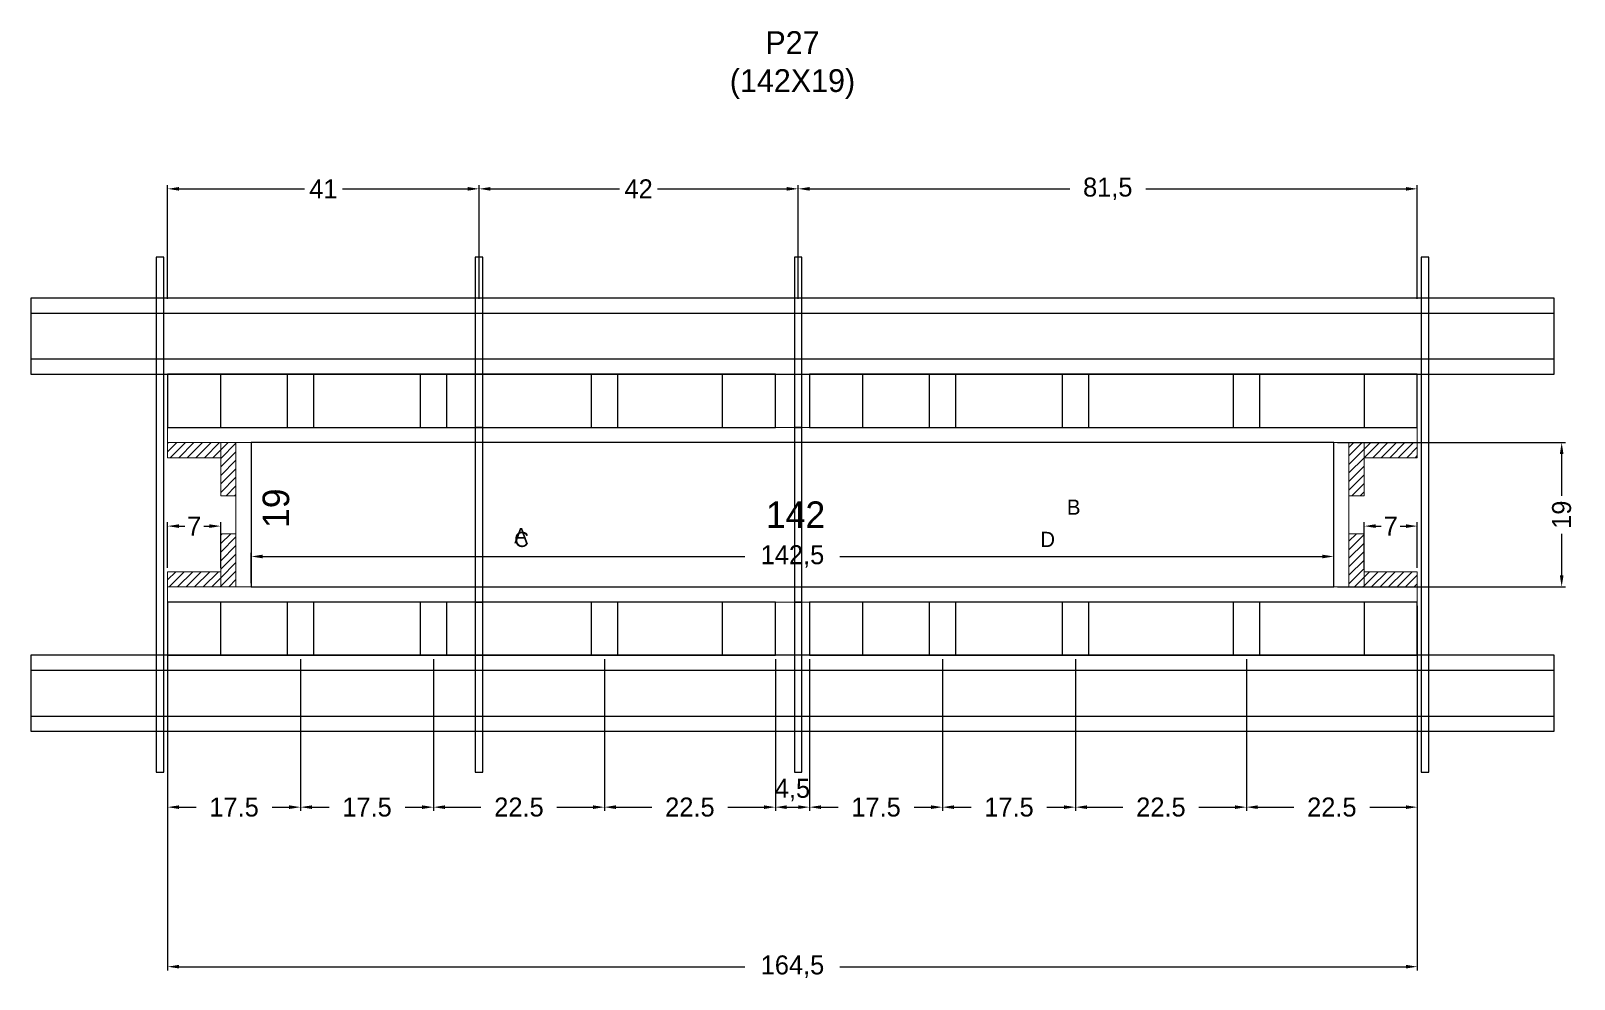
# Model space of a CAD drawing. Header units: centimetres. Extents: x -8500 to 4422, y -467 to 295.
# Drawn here: x -200.5 to 205.8, y 17.7 to 267.4 of the extents above; entities that cross this region are included whole.
import ezdxf

# ---------------------------------------------------------------- set-up
doc = ezdxf.new("R2010")
doc.units = ezdxf.units.CM
for name, color, linetype in [('CHAPA', 140, 'Continuous'), ('COTA', 241, 'Continuous'), ('Hachura', 251, 'Continuous'), ('Madeira', 30, 'Continuous'), ('NOMENCLATURA', 7, 'Continuous'), ('Painéis', 200, 'Continuous'), ('Perfil Metálico', 150, 'Continuous'), ('SARRAFO', 251, 'Continuous'), ('TEXTO_GERAL', 7, 'Continuous')]:
    doc.layers.add(name, color=color, linetype=linetype)
doc.dimstyles.new('cotax2', dxfattribs={"dimtxt": 2.5, "dimasz": 1.5, "dimexe": 0.5, "dimexo": 0.5, "dimgap": 0.5, "dimtad": 1, "dimcen": 2.5, "dimazin": 3, "dimtfac": 1, "dimtmove": 0, "dimatfit": 3})
pattern_1 = [(45, (0, 0), (-1.122532, 1.122532), [])]

# ---------------------------------------------------------------- blocks, each defined once
blk = doc.blocks.new('_CLOSEDFILLED')
at = {"color": 0, "linetype": 'BYBLOCK'}
blk.add_solid([(-1, 0.16), (0, 0), (-1, -0.16)], dxfattribs=at)
blk = doc.blocks.new('*D41')
for p, q in [((-164.5, 116), (-164.5, 20)), ((164.5, 116), (164.5, 20)), ((-161.5, 21), (-12.5, 21)), ((12.5, 21), (161.5, 21))]:
    blk.add_line(p, q)
at = {"layer": 'Defpoints'}
for p in [(-164.5, 117), (164.5, 117), (-164.5, 21)]:
    blk.add_point(p, dxfattribs=at)
at = {"layer": 'COTA', "xscale": 3, "yscale": 3, "rotation": 180}
blk.add_blockref('_CLOSEDFILLED', (-164.5, 21), dxfattribs=at)
at = {"layer": 'COTA', "xscale": 3, "yscale": 3}
blk.add_blockref('_CLOSEDFILLED', (164.5, 21), dxfattribs=at)
at = {"layer": 'COTA', "insert": (0, 21), "char_height": 5, "attachment_point": 5}
blk.add_mtext('164,5', dxfattribs=at)
blk = doc.blocks.new('*D42')
for p, q in [((-164.5, 102), (-164.5, 62)), ((-129.5, 102), (-129.5, 62)), ((-161.5, 63), (-157, 63)), ((-137, 63), (-132.5, 63))]:
    blk.add_line(p, q)
at = {"layer": 'Defpoints'}
for p in [(-164.5, 103), (-129.5, 103), (-164.5, 63)]:
    blk.add_point(p, dxfattribs=at)
at = {"layer": 'COTA', "xscale": 3, "yscale": 3, "rotation": 180}
blk.add_blockref('_CLOSEDFILLED', (-164.5, 63), dxfattribs=at)
at = {"layer": 'COTA', "xscale": 3, "yscale": 3}
blk.add_blockref('_CLOSEDFILLED', (-129.5, 63), dxfattribs=at)
at = {"layer": 'COTA', "insert": (-147, 63), "char_height": 5, "attachment_point": 5}
blk.add_mtext('17.5', dxfattribs=at)
blk = doc.blocks.new('*D43')
for p, q in [((-129.5, 102), (-129.5, 62)), ((-94.5, 102), (-94.5, 62)), ((-126.5, 63), (-122, 63)), ((-102, 63), (-97.5, 63))]:
    blk.add_line(p, q)
at = {"layer": 'Defpoints'}
for p in [(-129.5, 103), (-94.5, 103), (-129.5, 63)]:
    blk.add_point(p, dxfattribs=at)
at = {"layer": 'COTA', "xscale": 3, "yscale": 3, "rotation": 180}
blk.add_blockref('_CLOSEDFILLED', (-129.5, 63), dxfattribs=at)
at = {"layer": 'COTA', "xscale": 3, "yscale": 3}
blk.add_blockref('_CLOSEDFILLED', (-94.5, 63), dxfattribs=at)
at = {"layer": 'COTA', "insert": (-112, 63), "char_height": 5, "attachment_point": 5}
blk.add_mtext('17.5', dxfattribs=at)
blk = doc.blocks.new('*D44')
for p, q in [((-94.5, 102), (-94.5, 62)), ((-49.5, 102), (-49.5, 62)), ((-91.5, 63), (-82, 63)), ((-62, 63), (-52.5, 63))]:
    blk.add_line(p, q)
at = {"layer": 'Defpoints'}
for p in [(-94.5, 103), (-49.5, 103), (-94.5, 63)]:
    blk.add_point(p, dxfattribs=at)
at = {"layer": 'COTA', "xscale": 3, "yscale": 3, "rotation": 180}
blk.add_blockref('_CLOSEDFILLED', (-94.5, 63), dxfattribs=at)
at = {"layer": 'COTA', "xscale": 3, "yscale": 3}
blk.add_blockref('_CLOSEDFILLED', (-49.5, 63), dxfattribs=at)
at = {"layer": 'COTA', "insert": (-72, 63), "char_height": 5, "attachment_point": 5}
blk.add_mtext('22.5', dxfattribs=at)
blk = doc.blocks.new('*D45')
for p, q in [((-49.5, 102), (-49.5, 62)), ((-4.5, 102), (-4.5, 62)), ((-46.5, 63), (-37, 63)), ((-17, 63), (-7.5, 63))]:
    blk.add_line(p, q)
at = {"layer": 'Defpoints'}
for p in [(-49.5, 103), (-4.5, 103), (-49.5, 63)]:
    blk.add_point(p, dxfattribs=at)
at = {"layer": 'COTA', "xscale": 3, "yscale": 3, "rotation": 180}
blk.add_blockref('_CLOSEDFILLED', (-49.5, 63), dxfattribs=at)
at = {"layer": 'COTA', "xscale": 3, "yscale": 3}
blk.add_blockref('_CLOSEDFILLED', (-4.5, 63), dxfattribs=at)
at = {"layer": 'COTA', "insert": (-27, 63), "char_height": 5, "attachment_point": 5}
blk.add_mtext('22.5', dxfattribs=at)
blk = doc.blocks.new('*D46')
for p, q in [((4.5, 102), (4.5, 62)), ((39.5, 102), (39.5, 62)), ((7.5, 63), (12, 63)), ((32, 63), (36.5, 63))]:
    blk.add_line(p, q)
at = {"layer": 'Defpoints'}
for p in [(4.5, 103), (39.5, 103), (4.5, 63)]:
    blk.add_point(p, dxfattribs=at)
at = {"layer": 'COTA', "xscale": 3, "yscale": 3, "rotation": 180}
blk.add_blockref('_CLOSEDFILLED', (4.5, 63), dxfattribs=at)
at = {"layer": 'COTA', "xscale": 3, "yscale": 3}
blk.add_blockref('_CLOSEDFILLED', (39.5, 63), dxfattribs=at)
at = {"layer": 'COTA', "insert": (22, 63), "char_height": 5, "attachment_point": 5}
blk.add_mtext('17.5', dxfattribs=at)
blk = doc.blocks.new('*D47')
for p, q in [((39.5, 102), (39.5, 62)), ((74.5, 102), (74.5, 62)), ((42.5, 63), (47, 63)), ((67, 63), (71.5, 63))]:
    blk.add_line(p, q)
at = {"layer": 'Defpoints'}
for p in [(39.5, 103), (74.5, 103), (39.5, 63)]:
    blk.add_point(p, dxfattribs=at)
at = {"layer": 'COTA', "xscale": 3, "yscale": 3, "rotation": 180}
blk.add_blockref('_CLOSEDFILLED', (39.5, 63), dxfattribs=at)
at = {"layer": 'COTA', "xscale": 3, "yscale": 3}
blk.add_blockref('_CLOSEDFILLED', (74.5, 63), dxfattribs=at)
at = {"layer": 'COTA', "insert": (57, 63), "char_height": 5, "attachment_point": 5}
blk.add_mtext('17.5', dxfattribs=at)
blk = doc.blocks.new('*D48')
for p, q in [((74.5, 102), (74.5, 62)), ((119.5, 102), (119.5, 62)), ((77.5, 63), (87, 63)), ((107, 63), (116.5, 63))]:
    blk.add_line(p, q)
at = {"layer": 'Defpoints'}
for p in [(74.5, 103), (119.5, 103), (74.5, 63)]:
    blk.add_point(p, dxfattribs=at)
at = {"layer": 'COTA', "xscale": 3, "yscale": 3, "rotation": 180}
blk.add_blockref('_CLOSEDFILLED', (74.5, 63), dxfattribs=at)
at = {"layer": 'COTA', "xscale": 3, "yscale": 3}
blk.add_blockref('_CLOSEDFILLED', (119.5, 63), dxfattribs=at)
at = {"layer": 'COTA', "insert": (97, 63), "char_height": 5, "attachment_point": 5}
blk.add_mtext('22.5', dxfattribs=at)
blk = doc.blocks.new('*D49')
for p, q in [((119.5, 102), (119.5, 62)), ((164.5, 102), (164.5, 62)), ((122.5, 63), (132, 63)), ((152, 63), (161.5, 63))]:
    blk.add_line(p, q)
at = {"layer": 'Defpoints'}
for p in [(119.5, 103), (164.5, 103), (119.5, 63)]:
    blk.add_point(p, dxfattribs=at)
at = {"layer": 'COTA', "xscale": 3, "yscale": 3, "rotation": 180}
blk.add_blockref('_CLOSEDFILLED', (119.5, 63), dxfattribs=at)
at = {"layer": 'COTA', "xscale": 3, "yscale": 3}
blk.add_blockref('_CLOSEDFILLED', (164.5, 63), dxfattribs=at)
at = {"layer": 'COTA', "insert": (142, 63), "char_height": 5, "attachment_point": 5}
blk.add_mtext('22.5', dxfattribs=at)
blk = doc.blocks.new('*D50')
for p, q in [((-4.5, 102), (-4.5, 62)), ((4.5, 102), (4.5, 62)), ((-1.5, 63), (1.5, 63))]:
    blk.add_line(p, q)
at = {"layer": 'Defpoints'}
for p in [(-4.5, 103), (4.5, 103), (-4.5, 63)]:
    blk.add_point(p, dxfattribs=at)
at = {"layer": 'COTA', "xscale": 3, "yscale": 3, "rotation": 180}
blk.add_blockref('_CLOSEDFILLED', (-4.5, 63), dxfattribs=at)
at = {"layer": 'COTA', "xscale": 3, "yscale": 3}
blk.add_blockref('_CLOSEDFILLED', (4.5, 63), dxfattribs=at)
at = {"layer": 'COTA', "insert": (0, 67.5), "char_height": 5, "attachment_point": 5}
blk.add_mtext('4,5', dxfattribs=at)
blk = doc.blocks.new('*D51')
for p, q in [((-142.5, 122), (-142.5, 130)), ((-139.5, 129), (-12.5, 129)), ((12.5, 129), (139.5, 129)), ((142.5, 122), (142.5, 130))]:
    blk.add_line(p, q)
at = {"layer": 'Defpoints'}
for p in [(-142.5, 129), (-142.5, 121), (142.5, 121)]:
    blk.add_point(p, dxfattribs=at)
at = {"layer": 'COTA', "xscale": 3, "yscale": 3, "rotation": 180}
blk.add_blockref('_CLOSEDFILLED', (-142.5, 129), dxfattribs=at)
at = {"layer": 'COTA', "xscale": 3, "yscale": 3}
blk.add_blockref('_CLOSEDFILLED', (142.5, 129), dxfattribs=at)
at = {"layer": 'COTA', "insert": (0, 129), "char_height": 5, "attachment_point": 5}
blk.add_mtext('142,5', dxfattribs=at)
blk = doc.blocks.new('*D52')
for p, q in [((143.5, 159), (203.5, 159)), ((202.5, 145), (202.5, 156)), ((202.5, 124), (202.5, 135)), ((143.5, 121), (203.5, 121))]:
    blk.add_line(p, q)
at = {"layer": 'Defpoints'}
for p in [(142.5, 159), (142.5, 121), (202.5, 121)]:
    blk.add_point(p, dxfattribs=at)
at = {"layer": 'COTA', "xscale": 3, "yscale": 3}
for p, rotation in [((202.5, 159), 90), ((202.5, 121), -90.00000000000001)]:
    blk.add_blockref('_CLOSEDFILLED', p, dxfattribs=dict(at, rotation=rotation))
at = {"layer": 'COTA', "insert": (202.5, 140), "char_height": 5, "attachment_point": 5, "rotation": 90}
blk.add_mtext('19', dxfattribs=at)
blk = doc.blocks.new('*D53')
for p, q in [((-164.5, 126), (-164.5, 138)), ((-161.5, 137), (-160, 137)), ((-155, 137), (-153.5, 137)), ((-150.5, 126), (-150.5, 138))]:
    blk.add_line(p, q)
at = {"layer": 'Defpoints'}
for p in [(-164.5, 137), (-164.5, 125), (-150.5, 125)]:
    blk.add_point(p, dxfattribs=at)
at = {"layer": 'COTA', "xscale": 3, "yscale": 3, "rotation": 180}
blk.add_blockref('_CLOSEDFILLED', (-164.5, 137), dxfattribs=at)
at = {"layer": 'COTA', "xscale": 3, "yscale": 3}
blk.add_blockref('_CLOSEDFILLED', (-150.5, 137), dxfattribs=at)
at = {"layer": 'COTA', "insert": (-157.5, 137), "char_height": 5, "attachment_point": 5}
blk.add_mtext('7', dxfattribs=at)
blk = doc.blocks.new('*D54')
for p, q in [((150.5, 126), (150.5, 138)), ((153.5, 137), (155, 137)), ((160, 137), (161.5, 137)), ((164.5, 126), (164.5, 138))]:
    blk.add_line(p, q)
at = {"layer": 'Defpoints'}
for p in [(150.5, 137), (150.5, 125), (164.5, 125)]:
    blk.add_point(p, dxfattribs=at)
at = {"layer": 'COTA', "xscale": 3, "yscale": 3, "rotation": 180}
blk.add_blockref('_CLOSEDFILLED', (150.5, 137), dxfattribs=at)
at = {"layer": 'COTA', "xscale": 3, "yscale": 3}
blk.add_blockref('_CLOSEDFILLED', (164.5, 137), dxfattribs=at)
at = {"layer": 'COTA', "insert": (157.5, 137), "char_height": 5, "attachment_point": 5}
blk.add_mtext('7', dxfattribs=at)
blk = doc.blocks.new('*D55')
for p, q in [((-164.5, 196.8), (-164.5, 226.8)), ((-161.5, 225.8), (-128.5, 225.8)), ((-118.5, 225.8), (-85.5, 225.8)), ((-82.5, 196.8), (-82.5, 226.8))]:
    blk.add_line(p, q)
at = {"layer": 'Defpoints'}
for p in [(-164.5, 225.8), (-164.5, 195.8), (-82.5, 195.8)]:
    blk.add_point(p, dxfattribs=at)
at = {"layer": 'COTA', "xscale": 3, "yscale": 3, "rotation": 180}
blk.add_blockref('_CLOSEDFILLED', (-164.5, 225.8), dxfattribs=at)
at = {"layer": 'COTA', "xscale": 3, "yscale": 3}
blk.add_blockref('_CLOSEDFILLED', (-82.5, 225.8), dxfattribs=at)
at = {"layer": 'COTA', "insert": (-123.5, 225.8), "char_height": 5, "attachment_point": 5}
blk.add_mtext('41', dxfattribs=at)
blk = doc.blocks.new('*D56')
for p, q in [((-82.5, 196.8), (-82.5, 226.8)), ((-79.5, 225.8), (-45.5, 225.8)), ((-35.5, 225.8), (-1.5, 225.8)), ((1.5, 196.8), (1.5, 226.8))]:
    blk.add_line(p, q)
at = {"layer": 'Defpoints'}
for p in [(-82.5, 225.8), (-82.5, 195.8), (1.5, 195.8)]:
    blk.add_point(p, dxfattribs=at)
at = {"layer": 'COTA', "xscale": 3, "yscale": 3, "rotation": 180}
blk.add_blockref('_CLOSEDFILLED', (-82.5, 225.8), dxfattribs=at)
at = {"layer": 'COTA', "xscale": 3, "yscale": 3}
blk.add_blockref('_CLOSEDFILLED', (1.5, 225.8), dxfattribs=at)
at = {"layer": 'COTA', "insert": (-40.5, 225.8), "char_height": 5, "attachment_point": 5}
blk.add_mtext('42', dxfattribs=at)
blk = doc.blocks.new('*D57')
for p, q in [((1.5, 196.8), (1.5, 226.8)), ((4.5, 225.8), (73, 225.8)), ((93, 225.8), (161.5, 225.8)), ((164.5, 196.8), (164.5, 226.8))]:
    blk.add_line(p, q)
at = {"layer": 'Defpoints'}
for p in [(1.5, 225.8), (1.5, 195.8), (164.5, 195.8)]:
    blk.add_point(p, dxfattribs=at)
at = {"layer": 'COTA', "xscale": 3, "yscale": 3, "rotation": 180}
blk.add_blockref('_CLOSEDFILLED', (1.5, 225.8), dxfattribs=at)
at = {"layer": 'COTA', "xscale": 3, "yscale": 3}
blk.add_blockref('_CLOSEDFILLED', (164.5, 225.8), dxfattribs=at)
at = {"layer": 'COTA', "insert": (83, 225.8), "char_height": 5, "attachment_point": 5}
blk.add_mtext('81,5', dxfattribs=at)

msp = doc.modelspace()

# ---------------------------------------------------------------- hatches: boundary and pattern name
at = {"layer": 'Hachura'}
h = msp.add_hatch(dxfattribs=at)
h.set_pattern_fill('ANSI31')
h.set_pattern_definition(pattern_1)
h.paths.add_polyline_path([(-164.5, 155), (-150.5, 155), (-150.5, 159), (-164.5, 159)])
h = msp.add_hatch(dxfattribs=at)
h.set_pattern_fill('ANSI31')
h.set_pattern_definition(pattern_1)
h.paths.add_polyline_path([(-150.5, 145), (-146.5, 145), (-146.5, 159), (-150.5, 159)])
h = msp.add_hatch(dxfattribs=at)
h.set_pattern_fill('ANSI31')
h.set_pattern_definition(pattern_1)
h.paths.add_polyline_path([(146.5, 145), (150.5, 145), (150.5, 159), (146.5, 159)])
h = msp.add_hatch(dxfattribs=at)
h.set_pattern_fill('ANSI31')
h.set_pattern_definition(pattern_1)
h.paths.add_polyline_path([(150.5, 155), (164.5, 155), (164.5, 159), (150.5, 159)])
h = msp.add_hatch(dxfattribs=at)
h.set_pattern_fill('ANSI31')
h.set_pattern_definition(pattern_1)
h.paths.add_polyline_path([(-150.5, 121), (-146.5, 121), (-146.5, 135), (-150.5, 135)])
h = msp.add_hatch(dxfattribs=at)
h.set_pattern_fill('ANSI31')
h.set_pattern_definition(pattern_1)
h.paths.add_polyline_path([(146.5, 121), (150.5, 121), (150.5, 135), (146.5, 135)])
h = msp.add_hatch(dxfattribs=at)
h.set_pattern_fill('ANSI31')
h.set_pattern_definition(pattern_1)
h.paths.add_polyline_path([(-164.5, 121), (-150.5, 121), (-150.5, 125), (-164.5, 125)])
h = msp.add_hatch(dxfattribs=at)
h.set_pattern_fill('ANSI31')
h.set_pattern_definition(pattern_1)
h.paths.add_polyline_path([(150.5, 121), (164.5, 121), (164.5, 125), (150.5, 125)])

# ---------------------------------------------------------------- linework, layer by layer
at = {"layer": 'CHAPA', "lineweight": 18}
for points in [[(-164.5, 159), (164.5, 159), (164.5, 163), (-164.5, 163)], [(-164.5, 159), (164.5, 159), (164.5, 163), (-164.5, 163)], [(-146.5, 121), (-142.5, 121), (-142.5, 159), (-146.5, 159)], [(-146.5, 121), (-142.5, 121), (-142.5, 159), (-146.5, 159)], [(142.5, 121), (146.5, 121), (146.5, 159), (142.5, 159)], [(142.5, 121), (146.5, 121), (146.5, 159), (142.5, 159)], [(-164.5, 117), (164.5, 117), (164.5, 121), (-164.5, 121)], [(-164.5, 117), (164.5, 117), (164.5, 121), (-164.5, 121)]]:
    msp.add_lwpolyline(points, close=True, dxfattribs=at)
at = {"layer": 'Hachura'}
for points in [[(-167.5, 72.2), (-165.5, 72.2), (-165.5, 207.8), (-167.5, 207.8)], [(-83.5, 163), (-81.5, 163), (-81.5, 207.8), (-83.5, 207.8)], [(0.5, 163), (2.5, 163), (2.5, 207.8), (0.5, 207.8)], [(165.5, 72.2), (167.5, 72.2), (167.5, 207.8), (165.5, 207.8)], [(-83.5, 117), (-81.5, 117), (-81.5, 163), (-83.5, 163)], [(0.5, 117), (2.5, 117), (2.5, 163), (0.5, 163)], [(-83.5, 72.2), (-81.5, 72.2), (-81.5, 117), (-83.5, 117)], [(0.5, 72.2), (2.5, 72.2), (2.5, 117), (0.5, 117)]]:
    msp.add_lwpolyline(points, close=True, dxfattribs=at)
at = {"layer": 'Madeira', "color": 126}
for points in [[(-164.5, 163), (-4.5, 163), (-4.5, 177), (-164.5, 177)], [(-164.5, 163), (-150.5, 163), (-150.5, 177), (-164.5, 177)], [(-133, 163), (-126, 163), (-126, 177), (-133, 177)], [(-98, 163), (-91, 163), (-91, 177), (-98, 177)], [(-53, 163), (-46, 163), (-46, 177), (-53, 177)], [(-18.5, 163), (-4.5, 163), (-4.5, 177), (-18.5, 177)], [(4.5, 163), (164.5, 163), (164.5, 177), (4.5, 177)], [(4.5, 163), (18.5, 163), (18.5, 177), (4.5, 177)], [(36, 163), (43, 163), (43, 177), (36, 177)], [(71, 163), (78, 163), (78, 177), (71, 177)], [(116, 163), (123, 163), (123, 177), (116, 177)], [(150.5, 163), (164.5, 163), (164.5, 177), (150.5, 177)], [(-164.5, 103), (-4.5, 103), (-4.5, 117), (-164.5, 117)], [(-164.5, 103), (-150.5, 103), (-150.5, 117), (-164.5, 117)], [(-133, 103), (-126, 103), (-126, 117), (-133, 117)], [(-98, 103), (-91, 103), (-91, 117), (-98, 117)], [(-53, 103), (-46, 103), (-46, 117), (-53, 117)], [(-18.5, 103), (-4.5, 103), (-4.5, 117), (-18.5, 117)], [(4.5, 103), (164.5, 103), (164.5, 117), (4.5, 117)], [(4.5, 103), (18.5, 103), (18.5, 117), (4.5, 117)], [(36, 103), (43, 103), (43, 117), (36, 117)], [(71, 103), (78, 103), (78, 117), (71, 117)], [(116, 103), (123, 103), (123, 117), (116, 117)], [(150.5, 103), (164.5, 103), (164.5, 117), (150.5, 117)]]:
    msp.add_lwpolyline(points, close=True, dxfattribs=at)
at = {"layer": 'Painéis'}
msp.add_lwpolyline([(-142.5, 121), (142.5, 121), (142.5, 159), (-142.5, 159)], close=True, dxfattribs=at)
at = {"layer": 'Perfil Metálico', "color": 224}
for points in [[(-200.5, 177), (200.5, 177), (200.5, 197), (-200.5, 197)], [(-200.5, 181), (200.5, 181), (200.5, 193), (-200.5, 193)], [(-200.5, 83), (200.5, 83), (200.5, 103), (-200.5, 103)], [(-200.5, 87), (200.5, 87), (200.5, 99), (-200.5, 99)]]:
    msp.add_lwpolyline(points, close=True, dxfattribs=at)
at = {"layer": 'SARRAFO', "color": 251, "lineweight": 13}
for points in [[(-164.5, 155), (-150.5, 155), (-150.5, 159), (-164.5, 159)], [(-150.5, 145), (-146.5, 145), (-146.5, 159), (-150.5, 159)], [(146.5, 145), (150.5, 145), (150.5, 159), (146.5, 159)], [(150.5, 155), (164.5, 155), (164.5, 159), (150.5, 159)], [(-150.5, 121), (-146.5, 121), (-146.5, 135), (-150.5, 135)], [(146.5, 121), (150.5, 121), (150.5, 135), (146.5, 135)], [(-164.5, 121), (-150.5, 121), (-150.5, 125), (-164.5, 125)], [(150.5, 121), (164.5, 121), (164.5, 125), (150.5, 125)]]:
    msp.add_lwpolyline(points, close=True, dxfattribs=at)

# ---------------------------------------------------------------- texts
at = {"layer": 'COTA'}
msp.add_text('19', height=7, rotation=90, dxfattribs=at).set_placement((-132.5, 136.5))
msp.add_text('142', height=7, dxfattribs=at).set_placement((-7, 136.5))
at = {"layer": 'NOMENCLATURA', "insert": (0, 249.5), "char_height": 6, "attachment_point": 8}
msp.add_mtext('P27\\P(142X19)', dxfattribs=at)
at = {"layer": 'TEXTO_GERAL'}
for s, p in [('B', (72.25, 140)), ('A', (-73.25, 132.5)), ('C', (-73.25, 131.5)), ('D', (65.25, 131.5))]:
    msp.add_text(s, height=4, dxfattribs=at).set_placement(p)

# ---------------------------------------------------------------- dimensions: what is measured, and where the dimension line sits
at = {"layer": 'COTA'}
for base, p1, p2, picture, middle in [((-164.5, 225.8), (-164.5, 195.8), (-82.5, 195.8), '*D55', (-123.5, 225.8)), ((-82.5, 225.8), (-82.5, 195.8), (1.5, 195.8), '*D56', (-40.5, 225.8)), ((1.5, 225.8), (1.5, 195.8), (164.5, 195.8), '*D57', (83, 225.8)), ((-164.5, 137), (-164.5, 125), (-150.5, 125), '*D53', (-157.5, 137)), ((150.5, 137), (150.5, 125), (164.5, 125), '*D54', (157.5, 137)), ((-142.5, 129), (-142.5, 121), (142.5, 121), '*D51', (0, 129)), ((-164.5, 21), (-164.5, 117), (164.5, 117), '*D41', (0, 21)), ((-4.5, 63), (-4.5, 103), (4.5, 103), '*D50', (0, 67.5))]:
    dim = msp.add_linear_dim(base=base, p1=p1, p2=p2, dimstyle='cotax2', dxfattribs=at)
    dim.commit()
    dim.dimension.update_dxf_attribs({"geometry": picture, "text_midpoint": middle})
dim = msp.add_linear_dim(base=(202.5, 121), p1=(142.5, 121), p2=(142.5, 159), angle=90, dimstyle='cotax2', dxfattribs=at)
dim.commit()
dim.dimension.update_dxf_attribs({"geometry": '*D52', "text_midpoint": (202.5, 140)})
for base, p1, p2, text, picture, middle in [((-164.5, 63), (-164.5, 103), (-129.5, 103), '17.5', '*D42', (-147, 63)), ((-129.5, 63), (-129.5, 103), (-94.5, 103), '17.5', '*D43', (-112, 63)), ((-94.5, 63), (-94.5, 103), (-49.5, 103), '22.5', '*D44', (-72, 63)), ((-49.5, 63), (-49.5, 103), (-4.5, 103), '22.5', '*D45', (-27, 63)), ((4.5, 63), (4.5, 103), (39.5, 103), '17.5', '*D46', (22, 63)), ((39.5, 63), (39.5, 103), (74.5, 103), '17.5', '*D47', (57, 63)), ((74.5, 63), (74.5, 103), (119.5, 103), '22.5', '*D48', (97, 63)), ((119.5, 63), (119.5, 103), (164.5, 103), '22.5', '*D49', (142, 63))]:
    dim = msp.add_linear_dim(base=base, p1=p1, p2=p2, text=text, dimstyle='cotax2', dxfattribs=at)
    dim.commit()
    dim.dimension.update_dxf_attribs({"geometry": picture, "text_midpoint": middle})

doc.saveas('drawing.dxf')
